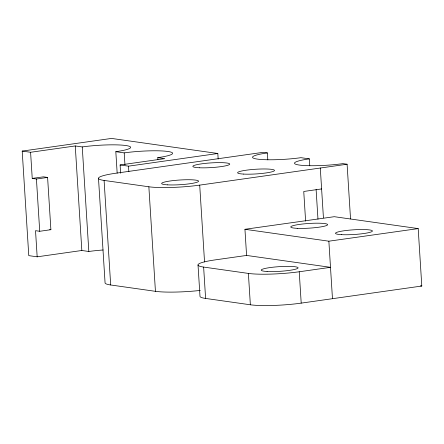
<?xml version="1.0" encoding="UTF-8"?>
<svg xmlns="http://www.w3.org/2000/svg" width="444" height="444" viewBox="0 0 444 444"><rect width="100%" height="100%" fill="white"/><g stroke="black" fill="none" stroke-linecap="round" stroke-linejoin="round"><path stroke-width="0.67" d="M103.108 249.994A31.679 4.024 -3.6 0 0 88.828 251.482L81.835 250.488L37.168 256.821L28.777 255.633L22.2 151.088L111.527 138.423L217.821 153.496L218.171 159.035M22.2 151.088L30.592 152.281L75.258 145.948L82.251 146.936A31.679 4.024 -3.6 0 1 125.83 145.521A31.679 4.024 -3.6 0 1 115.817 151.698L117.166 173.16M120.624 173.227L120.102 164.968L164.768 158.636L157.775 157.648L157.903 159.723M30.592 152.281L32.234 178.416L43.401 176.834L47.597 177.428L50.888 229.698L39.721 231.28L35.526 230.686L37.168 256.821M32.234 178.416L36.43 179.01L47.597 177.428M120.102 164.968L128.494 166.161L217.821 153.496M200.316 290.42A36.963 4.695 -3.6 0 1 155.439 291.325L110.678 284.976L104.101 180.436L148.857 186.78A36.963 4.695 -3.6 0 0 199.706 185.12L347.097 164.225L350.538 218.92M321.611 188.933L303.746 191.464L305.611 221.106M332.473 298.69L330.497 267.327L246.581 255.433L244.949 229.293L334.282 216.694L418.198 228.593L421.8 286.025L301.204 303.124A36.963 4.695 -3.6 0 1 250.361 304.784L205.605 298.435A36.963 4.695 -3.6 0 1 200.005 296.453L198.03 265.09M244.949 229.293L328.865 241.192L418.198 228.593M246.581 255.433L215.318 259.862A36.963 4.695 -3.6 0 0 203.63 267.072L205.605 298.435M203.63 267.072L248.39 273.421A36.963 4.695 -3.6 0 0 299.234 271.761L330.497 267.327L328.865 241.192M267.81 159.846L267.377 152.919L263.181 152.325L115.79 173.227A36.963 4.695 -3.6 0 0 104.101 180.436M309.768 165.795L309.335 158.869L300.943 157.681A31.679 4.024 -3.6 0 1 257.359 159.102A31.679 4.024 -3.6 0 1 267.377 152.919M347.097 164.225L342.901 163.631A31.679 4.024 -3.6 0 1 299.317 165.051A31.679 4.024 -3.6 0 1 309.335 158.869M115.817 151.698L124.209 152.886A31.679 4.024 -3.6 0 1 167.788 151.465A31.679 4.024 -3.6 0 1 157.775 157.648M49.689 229.531L50.888 229.698M420.435 285.831L421.8 286.025M320.296 168.026L323.437 217.882M316.106 189.516L317.971 219.158M299.234 271.761L301.204 303.124M248.39 273.421L250.361 304.784M199.706 185.12L204.54 261.971M148.857 186.78L155.439 291.325M128.494 166.161L128.843 171.7M124.209 152.886L124.947 164.657M98.501 178.449L105.078 282.995A36.963 4.695 -3.6 0 0 110.678 284.976M82.251 146.936L88.828 251.482M75.258 145.948L81.835 250.488M36.43 179.01L39.721 231.28M267.088 271.484A18.482 2.348 -3.6 0 0 297.63 268.398A18.482 2.348 -3.6 0 0 274.242 267.072A18.482 2.348 -3.6 0 0 267.088 271.484M167.56 184.848A18.482 2.348 -3.6 0 0 198.102 181.763A18.482 2.348 -3.6 0 0 174.714 180.431A18.482 2.348 -3.6 0 0 167.56 184.848M243.49 174.081A18.482 2.348 -3.6 0 0 274.031 170.996A18.482 2.348 -3.6 0 0 250.644 169.669A18.482 2.348 -3.6 0 0 243.49 174.081M199.312 167.765A18.482 2.348 -3.6 0 0 229.431 164.541A18.482 2.348 -3.6 0 0 205.15 163.398A18.482 2.348 -3.6 0 0 199.312 167.765M341.392 234.648A18.482 2.348 -3.6 0 0 371.933 231.563A18.482 2.348 -3.6 0 0 348.546 230.231A18.482 2.348 -3.6 0 0 341.392 234.648M297.214 228.333A18.482 2.348 -3.6 0 0 327.333 225.108A18.482 2.348 -3.6 0 0 303.052 223.965A18.482 2.348 -3.6 0 0 297.214 228.333"/></g></svg>
